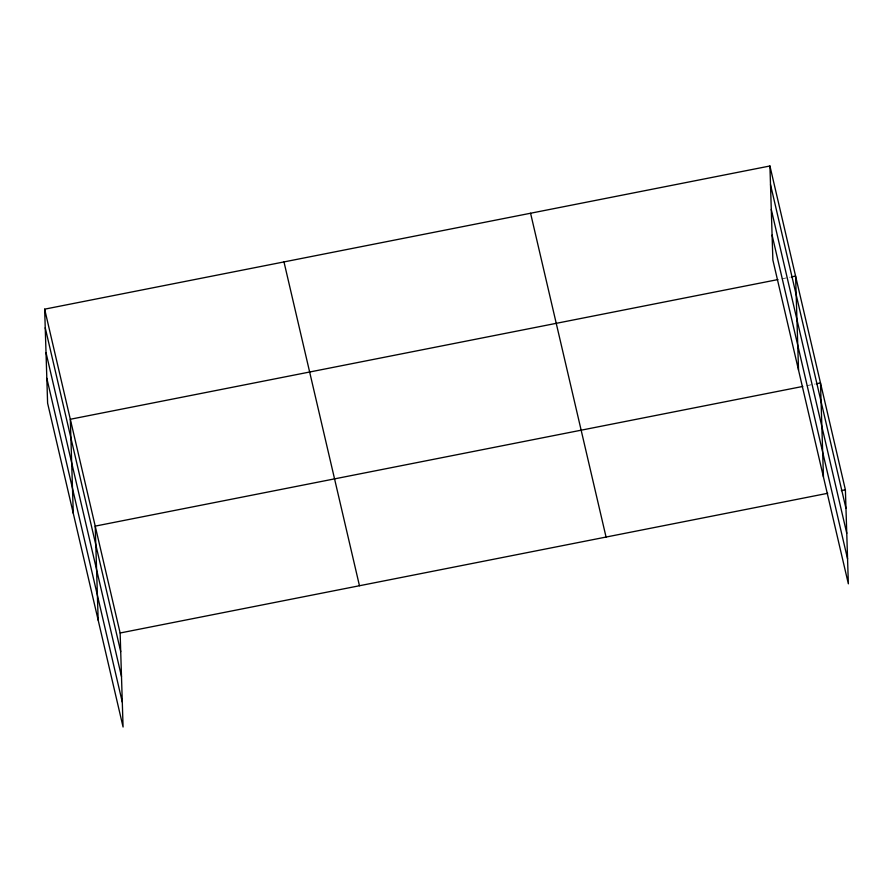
<?xml version="1.0" encoding="UTF-8"?>
<svg xmlns="http://www.w3.org/2000/svg" width="893" height="893" viewBox="0 0 893 893"><rect width="100%" height="100%" fill="white"/><g stroke="black" fill="none" stroke-linecap="round" stroke-linejoin="round"><path stroke-width="0.67" stroke-dasharray="4.46 3.35" d="M781.978 278.772L790.138 277.154M806.892 385.631L815.052 384.012"/><path stroke-width="1.34" d="M44.65 309.168L120.131 632.992L123.078 727.014L47.608 403.201L44.65 309.168L769.922 165.986L845.392 489.799L848.35 583.832L772.869 260.008L769.922 165.986M777.903 279.576L70.313 419.264L73.271 513.296M791.499 276.886L795.585 276.082L798.532 370.115M802.807 386.435L95.216 526.122L98.174 620.155M816.403 383.744L820.488 382.941L823.446 476.974M120.131 632.992L827.722 493.293M841.318 490.614L845.392 489.799M770.503 184.617L845.984 508.441M771.284 209.498L846.765 533.322M772.088 235.138L847.569 558.951M530.576 213.237L606.057 537.05M283.985 261.917L359.466 585.741M45.23 327.798L120.711 651.622M46.023 352.679L121.493 676.503M46.827 378.319L122.296 702.132"/></g></svg>
